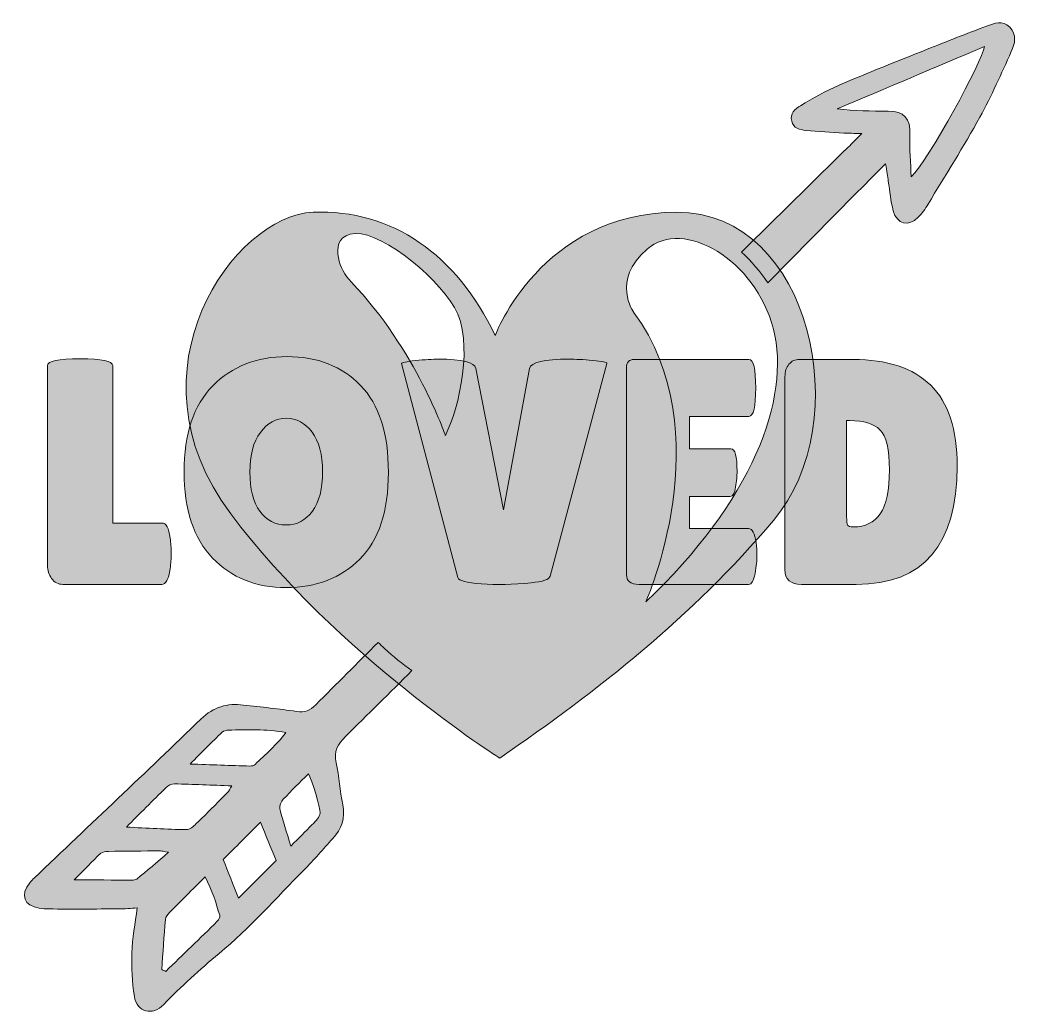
# Model space of a CAD drawing. Header units: inches. Extents: x 145 to 933, y -935 to -147.
import ezdxf

# ---------------------------------------------------------------- set-up
doc = ezdxf.new("R2010")
doc.units = ezdxf.units.IN
doc.header["$MEASUREMENT"] = 0
doc.layers.add('Layer 1', color=7, linetype='Continuous')

# ---------------------------------------------------------------- blocks, each defined once
blk = doc.blocks.new('block 3')
at = {"layer": 'Layer 1', "true_color": 0xff53a7}
h = blk.add_hatch(color=241, dxfattribs=at)
h.dxf.hatch_style = 2
edge = h.paths.add_edge_path()
edge.add_spline(control_points=[(927.58, -152.63), (921.92, -146.86), (915.4, -149.47), (909.35, -151.75), (893.46, -157.72), (877.66, -163.92), (861.91, -170.22), (838.76, -179.49), (815.54, -188.61), (792.64, -198.46), (782.08, -203), (772.05, -208.87), (762.08, -214.66), (757.72, -217.19), (753.68, -220.93), (755.2, -226.98), (756.6, -232.55), (761.58, -233.7), (766.24, -234.16), (776.29, -235.16), (786.39, -235.65), (796.47, -236.27), (800.27, -236.5), (804.09, -236.53), (810.6, -236.74), (805.85, -241.49), (802.92, -244.46), (799.95, -247.39), (771.81, -275.07), (743.65, -302.74), (715.51, -330.41), (723.48, -337.74), (730.35, -345.93), (736.27, -354.72), (767.17, -323.38), (798.16, -292), (829.46, -260.59), (830.42, -266.77), (831, -270.58), (831.61, -274.39), (832.85, -282.24), (833.44, -290.27), (835.52, -297.89), (838.42, -308.5), (847.63, -310.69), (855.28, -302.93), (858.29, -299.88), (860.82, -296.24), (863.05, -292.55), (876.86, -269.66), (891.09, -247), (904.04, -223.62), (913.29, -206.92), (920.97, -189.33), (928.87, -171.91), (931.72, -165.62), (933.4, -158.56), (927.58, -152.63)], knot_values=[0, 0, 0, 0, 1, 1, 1, 2, 2, 2, 3, 3, 3, 4, 4, 4, 5, 5, 5, 6, 6, 6, 7, 7, 7, 8, 8, 8, 9, 9, 9, 10, 10, 10, 11, 11, 11, 12, 12, 12, 13, 13, 13, 14, 14, 14, 15, 15, 15, 16, 16, 16, 17, 17, 17, 18, 18, 18, 19, 19, 19, 19], degree=3, periodic=1)
edge = h.paths.add_edge_path()
edge.add_spline(control_points=[(849.67, -271.04), (849.29, -259.96), (848.33, -248.87), (848.7, -237.82), (849.13, -224.82), (844.21, -218.94), (831.43, -218.93), (818.15, -218.92), (804.86, -218.75), (791.28, -217.19), (829.91, -200.81), (868.54, -184.43), (907.64, -167.85), (906.2, -179.05), (863.94, -256.95), (849.67, -271.04)], knot_values=[0, 0, 0, 0, 1, 1, 1, 2, 2, 2, 3, 3, 3, 4, 4, 4, 5, 5, 5, 5], degree=3, periodic=1)
h = blk.add_hatch(color=241, dxfattribs=at)
h.dxf.hatch_style = 2
edge = h.paths.add_edge_path()
edge.add_spline(control_points=[(454.92, -661.43), (447.37, -656.11), (440.11, -650.27), (433.19, -643.91), (431.49, -642.36), (429.88, -640.73), (428.27, -639.1), (411.77, -655.54), (395.28, -672), (378.83, -688.48), (374.33, -692.99), (370.22, -694.79), (363.69, -693.72), (349.8, -691.46), (335.72, -690.39), (321.74, -688.63), (308.8, -687.01), (298.11, -690.07), (288.27, -699.59), (244.63, -741.77), (200.44, -783.39), (156.46, -825.22), (155.15, -826.47), (153.86, -827.75), (152.74, -829.16), (144.97, -838.87), (148.17, -847.45), (160.29, -849.34), (162.78, -849.73), (165.33, -849.92), (167.85, -849.92), (186.28, -849.96), (204.71, -849.97), (223.14, -849.86), (227.95, -849.83), (232.76, -849.35), (237.68, -849.07), (236.12, -861.63), (233.89, -873.06), (233.5, -884.56), (233.12, -896.02), (233.71, -907.68), (235.45, -919.02), (237.43, -931.9), (250.02, -934.59), (258.67, -925.53), (272.36, -911.19), (287.22, -897.85), (302.44, -885.11), (326.64, -864.86), (347.55, -841.38), (369.6, -819.02), (377.46, -811.05), (384.75, -802.52), (392.3, -794.25), (399.29, -786.59), (402.4, -778.08), (400.18, -767.43), (397.89, -756.49), (397.34, -745.18), (395, -734.25), (393.09, -725.35), (396.16, -719.68), (402.4, -713.51), (419.94, -696.19), (437.44, -678.82), (454.92, -661.43)], knot_values=[0, 0, 0, 0, 1, 1, 1, 2, 2, 2, 3, 3, 3, 4, 4, 4, 5, 5, 5, 6, 6, 6, 7, 7, 7, 8, 8, 8, 9, 9, 9, 10, 10, 10, 11, 11, 11, 12, 12, 12, 13, 13, 13, 14, 14, 14, 15, 15, 15, 16, 16, 16, 17, 17, 17, 18, 18, 18, 19, 19, 19, 20, 20, 20, 21, 21, 21, 22, 22, 22, 22], degree=3, periodic=1)
edge = h.paths.add_edge_path()
edge.add_spline(control_points=[(304.85, -710.12), (306, -709.02), (308.14, -708.55), (309.85, -708.48), (324.55, -707.89), (339.25, -707.72), (355.23, -710.33), (347.69, -720.5), (339.02, -727.85), (330.87, -735.66), (329.96, -736.53), (328.21, -736.91), (326.86, -736.88), (311.54, -736.44), (296.23, -735.88), (279.52, -735.3), (288.72, -726.1), (296.68, -718), (304.85, -710.12)], knot_values=[0, 0, 0, 0, 1, 1, 1, 2, 2, 2, 3, 3, 3, 4, 4, 4, 5, 5, 5, 6, 6, 6, 6], degree=3, periodic=1)
edge = h.paths.add_edge_path()
edge.add_spline(control_points=[(260.56, -753.9), (262.19, -752.32), (264.9, -750.96), (267.09, -751), (281.82, -751.28), (296.54, -751.97), (312.52, -752.58), (310.98, -754.9), (310.15, -756.68), (308.86, -758.01), (300.78, -766.23), (292.69, -774.46), (284.37, -782.44), (282.15, -784.56), (279.05, -787.23), (276.39, -787.19), (261.04, -786.95), (245.7, -785.97), (229.12, -785.18), (239.65, -774.65), (249.99, -764.16), (260.56, -753.9)], knot_values=[0, 0, 0, 0, 1, 1, 1, 2, 2, 2, 3, 3, 3, 4, 4, 4, 5, 5, 5, 6, 6, 6, 7, 7, 7, 7], degree=3, periodic=1)
edge = h.paths.add_edge_path()
edge.add_spline(control_points=[(237.44, -826.24), (236.48, -827.03), (234.71, -827.09), (233.31, -827.09), (218.92, -827.05), (204.54, -826.93), (187.8, -826.82), (195.81, -818.81), (202.2, -812.17), (208.94, -805.89), (210.28, -804.64), (212.91, -804.39), (214.96, -804.35), (228.65, -804.12), (242.35, -804.05), (256.04, -804), (257.34, -803.99), (258.63, -804.43), (262.48, -805.11), (253.1, -813.07), (245.35, -819.75), (237.44, -826.24)], knot_values=[0, 0, 0, 0, 1, 1, 1, 2, 2, 2, 3, 3, 3, 4, 4, 4, 5, 5, 5, 6, 6, 6, 7, 7, 7, 7], degree=3, periodic=1)
edge = h.paths.add_edge_path()
edge.add_spline(control_points=[(301.05, -859.63), (287.51, -872.92), (273.84, -886.08), (260.21, -899.27), (259.17, -898.81), (258.13, -898.35), (257.1, -897.89), (258.05, -884.65), (258.9, -871.39), (260.1, -858.17), (260.27, -856.27), (261.82, -854.23), (263.25, -852.77), (272.05, -843.76), (281.01, -834.91), (291.33, -824.59), (297.21, -835.27), (299.96, -845.18), (302.95, -854.93), (303.34, -856.21), (302.19, -858.52), (301.05, -859.63)], knot_values=[0, 0, 0, 0, 1, 1, 1, 2, 2, 2, 3, 3, 3, 4, 4, 4, 5, 5, 5, 6, 6, 6, 7, 7, 7, 7], degree=3, periodic=1)
edge = h.paths.add_edge_path()
edge.add_spline(control_points=[(317.73, -841.25), (313.59, -830.73), (309.69, -820.81), (305.73, -810.75), (315.48, -801.01), (324.86, -791.63), (335.11, -781.38), (339.32, -791.63), (343.21, -801.12), (347.48, -811.5), (347.48, -811.5), (317.73, -841.25), (317.73, -841.25)], knot_values=[0, 0, 0, 0, 1, 1, 1, 2, 2, 2, 3, 3, 3, 4, 4, 4, 4], degree=3, periodic=1)
edge = h.paths.add_edge_path()
edge.add_spline(control_points=[(382.26, -773.87), (382.03, -775.54), (381.2, -777.25), (380.22, -778.65), (378.99, -780.4), (377.35, -781.87), (375.83, -783.4), (370.79, -788.48), (365.71, -793.53), (359.11, -800.14), (355.79, -789.02), (352.75, -779.87), (350.5, -770.52), (349.98, -768.36), (351.54, -764.96), (353.22, -763.14), (359.55, -756.27), (366.32, -749.82), (373.01, -743.13), (375.7, -747.41), (382.72, -770.4), (382.26, -773.87)], knot_values=[0, 0, 0, 0, 1, 1, 1, 2, 2, 2, 3, 3, 3, 4, 4, 4, 5, 5, 5, 6, 6, 6, 7, 7, 7, 7], degree=3, periodic=1)
at = {"layer": 'Layer 1', "lineweight": 0}
for points, knots in [([(927.58, -152.63), (921.92, -146.86), (915.4, -149.47), (909.35, -151.75), (893.46, -157.72), (877.66, -163.92), (861.91, -170.22), (838.76, -179.49), (815.54, -188.61), (792.64, -198.46), (782.08, -203), (772.05, -208.87), (762.08, -214.66), (757.72, -217.19), (753.68, -220.93), (755.2, -226.98), (756.6, -232.55), (761.58, -233.7), (766.24, -234.16), (776.29, -235.16), (786.39, -235.65), (796.47, -236.27), (800.27, -236.5), (804.09, -236.53), (810.6, -236.74), (805.85, -241.49), (802.92, -244.46), (799.95, -247.39), (771.81, -275.07), (743.65, -302.74), (715.51, -330.41), (723.48, -337.74), (730.35, -345.93), (736.27, -354.72), (767.17, -323.38), (798.16, -292), (829.46, -260.59), (830.42, -266.77), (831, -270.58), (831.61, -274.39), (832.85, -282.24), (833.44, -290.27), (835.52, -297.89), (838.42, -308.5), (847.63, -310.69), (855.28, -302.93), (858.29, -299.88), (860.82, -296.24), (863.05, -292.55), (876.86, -269.66), (891.09, -247), (904.04, -223.62), (913.29, -206.92), (920.97, -189.33), (928.87, -171.91), (931.72, -165.62), (933.4, -158.56), (927.58, -152.63)], [0, 0, 0, 0, 1, 1, 1, 2, 2, 2, 3, 3, 3, 4, 4, 4, 5, 5, 5, 6, 6, 6, 7, 7, 7, 8, 8, 8, 9, 9, 9, 10, 10, 10, 11, 11, 11, 12, 12, 12, 13, 13, 13, 14, 14, 14, 15, 15, 15, 16, 16, 16, 17, 17, 17, 18, 18, 18, 19, 19, 19, 19]), ([(849.67, -271.04), (849.29, -259.96), (848.33, -248.87), (848.7, -237.82), (849.13, -224.82), (844.21, -218.94), (831.43, -218.93), (818.15, -218.92), (804.86, -218.75), (791.28, -217.19), (829.91, -200.81), (868.54, -184.43), (907.64, -167.85), (906.2, -179.05), (863.94, -256.95), (849.67, -271.04)], [0, 0, 0, 0, 1, 1, 1, 2, 2, 2, 3, 3, 3, 4, 4, 4, 5, 5, 5, 5]), ([(454.92, -661.43), (447.37, -656.11), (440.11, -650.27), (433.19, -643.91), (431.49, -642.36), (429.88, -640.73), (428.27, -639.1), (411.77, -655.54), (395.28, -672), (378.83, -688.48), (374.33, -692.99), (370.22, -694.79), (363.69, -693.72), (349.8, -691.46), (335.72, -690.39), (321.74, -688.63), (308.8, -687.01), (298.11, -690.07), (288.27, -699.59), (244.63, -741.77), (200.44, -783.39), (156.46, -825.22), (155.15, -826.47), (153.86, -827.75), (152.74, -829.16), (144.97, -838.87), (148.17, -847.45), (160.29, -849.34), (162.78, -849.73), (165.33, -849.92), (167.85, -849.92), (186.28, -849.96), (204.71, -849.97), (223.14, -849.86), (227.95, -849.83), (232.76, -849.35), (237.68, -849.07), (236.12, -861.63), (233.89, -873.06), (233.5, -884.56), (233.12, -896.02), (233.71, -907.68), (235.45, -919.02), (237.43, -931.9), (250.02, -934.59), (258.67, -925.53), (272.36, -911.19), (287.22, -897.85), (302.44, -885.11), (326.64, -864.86), (347.55, -841.38), (369.6, -819.02), (377.46, -811.05), (384.75, -802.52), (392.3, -794.25), (399.29, -786.59), (402.4, -778.08), (400.18, -767.43), (397.89, -756.49), (397.34, -745.18), (395, -734.25), (393.09, -725.35), (396.16, -719.68), (402.4, -713.51), (419.94, -696.19), (437.44, -678.82), (454.92, -661.43)], [0, 0, 0, 0, 1, 1, 1, 2, 2, 2, 3, 3, 3, 4, 4, 4, 5, 5, 5, 6, 6, 6, 7, 7, 7, 8, 8, 8, 9, 9, 9, 10, 10, 10, 11, 11, 11, 12, 12, 12, 13, 13, 13, 14, 14, 14, 15, 15, 15, 16, 16, 16, 17, 17, 17, 18, 18, 18, 19, 19, 19, 20, 20, 20, 21, 21, 21, 22, 22, 22, 22]), ([(304.85, -710.12), (306, -709.02), (308.14, -708.55), (309.85, -708.48), (324.55, -707.89), (339.25, -707.72), (355.23, -710.33), (347.69, -720.5), (339.02, -727.85), (330.87, -735.66), (329.96, -736.53), (328.21, -736.91), (326.86, -736.88), (311.54, -736.44), (296.23, -735.88), (279.52, -735.3), (288.72, -726.1), (296.68, -718), (304.85, -710.12)], [0, 0, 0, 0, 1, 1, 1, 2, 2, 2, 3, 3, 3, 4, 4, 4, 5, 5, 5, 6, 6, 6, 6]), ([(382.26, -773.87), (382.03, -775.54), (381.2, -777.25), (380.22, -778.65), (378.99, -780.4), (377.35, -781.87), (375.83, -783.4), (370.79, -788.48), (365.71, -793.53), (359.11, -800.14), (355.79, -789.02), (352.75, -779.87), (350.5, -770.52), (349.98, -768.36), (351.54, -764.96), (353.22, -763.14), (359.55, -756.27), (366.32, -749.82), (373.01, -743.13), (375.7, -747.41), (382.72, -770.4), (382.26, -773.87)], [0, 0, 0, 0, 1, 1, 1, 2, 2, 2, 3, 3, 3, 4, 4, 4, 5, 5, 5, 6, 6, 6, 7, 7, 7, 7]), ([(260.56, -753.9), (262.19, -752.32), (264.9, -750.96), (267.09, -751), (281.82, -751.28), (296.54, -751.97), (312.52, -752.58), (310.98, -754.9), (310.15, -756.68), (308.86, -758.01), (300.78, -766.23), (292.69, -774.46), (284.37, -782.44), (282.15, -784.56), (279.05, -787.23), (276.39, -787.19), (261.04, -786.95), (245.7, -785.97), (229.12, -785.18), (239.65, -774.65), (249.99, -764.16), (260.56, -753.9)], [0, 0, 0, 0, 1, 1, 1, 2, 2, 2, 3, 3, 3, 4, 4, 4, 5, 5, 5, 6, 6, 6, 7, 7, 7, 7]), ([(317.73, -841.25), (313.59, -830.73), (309.69, -820.81), (305.73, -810.75), (315.48, -801.01), (324.86, -791.63), (335.11, -781.38), (339.32, -791.63), (343.21, -801.12), (347.48, -811.5), (347.48, -811.5), (317.73, -841.25), (317.73, -841.25)], [0, 0, 0, 0, 1, 1, 1, 2, 2, 2, 3, 3, 3, 4, 4, 4, 4]), ([(237.44, -826.24), (236.48, -827.03), (234.71, -827.09), (233.31, -827.09), (218.92, -827.05), (204.54, -826.93), (187.8, -826.82), (195.81, -818.81), (202.2, -812.17), (208.94, -805.89), (210.28, -804.64), (212.91, -804.39), (214.96, -804.35), (228.65, -804.12), (242.35, -804.05), (256.04, -804), (257.34, -803.99), (258.63, -804.43), (262.48, -805.11), (253.1, -813.07), (245.35, -819.75), (237.44, -826.24)], [0, 0, 0, 0, 1, 1, 1, 2, 2, 2, 3, 3, 3, 4, 4, 4, 5, 5, 5, 6, 6, 6, 7, 7, 7, 7]), ([(301.05, -859.63), (287.51, -872.92), (273.84, -886.08), (260.21, -899.27), (259.17, -898.81), (258.13, -898.35), (257.1, -897.89), (258.05, -884.65), (258.9, -871.39), (260.1, -858.17), (260.27, -856.27), (261.82, -854.23), (263.25, -852.77), (272.05, -843.76), (281.01, -834.91), (291.33, -824.59), (297.21, -835.27), (299.96, -845.18), (302.95, -854.93), (303.34, -856.21), (302.19, -858.52), (301.05, -859.63)], [0, 0, 0, 0, 1, 1, 1, 2, 2, 2, 3, 3, 3, 4, 4, 4, 5, 5, 5, 6, 6, 6, 7, 7, 7, 7])]:
    blk.add_open_spline(points, degree=3, knots=knots, dxfattribs=at)
blk = doc.blocks.new('block 4')
at = {"layer": 'Layer 1', "true_color": 0xffffff}
h = blk.add_hatch(color=7, dxfattribs=at)
h.dxf.hatch_style = 2
edge = h.paths.add_edge_path()
edge.add_spline(control_points=[(166.74, -578.24), (166.74, -578.24), (166.74, -420.2), (166.74, -420.2), (166.74, -416.64), (175.34, -414.86), (192.53, -414.86), (209.72, -414.86), (218.32, -416.64), (218.32, -420.2), (218.32, -420.2), (218.32, -544.7), (218.32, -544.7), (218.32, -544.7), (257.45, -544.7), (257.45, -544.7), (260.5, -544.7), (262.62, -548.68), (263.81, -556.64), (264.31, -560.54), (264.57, -564.52), (264.57, -568.58), (264.57, -572.65), (264.31, -576.8), (263.81, -581.03), (262.45, -589.17), (260.25, -593.23), (257.2, -593.23), (257.2, -593.23), (178.94, -593.23), (178.94, -593.23), (175.21, -593.23), (172.25, -591.71), (170.05, -588.66), (167.84, -585.61), (166.74, -582.14), (166.74, -578.24)], knot_values=[0, 0, 0, 0, 1, 1, 1, 2, 2, 2, 3, 3, 3, 4, 4, 4, 5, 5, 5, 6, 6, 6, 7, 7, 7, 8, 8, 8, 9, 9, 9, 10, 10, 10, 11, 11, 11, 12, 12, 12, 12], degree=3, periodic=1)
h = blk.add_hatch(color=7, dxfattribs=at)
h.dxf.hatch_style = 2
edge = h.paths.add_edge_path()
edge.add_spline(control_points=[(355.4, -595.77), (331.6, -595.77), (312.21, -587.98), (297.22, -572.39), (282.23, -556.81), (274.73, -534.07), (274.73, -504.17), (274.73, -474.28), (282.31, -451.62), (297.47, -436.2), (312.63, -420.79), (332.19, -413.08), (356.16, -413.08), (380.13, -413.08), (399.49, -420.67), (414.22, -435.82), (428.96, -450.99), (436.33, -473.94), (436.33, -504.68), (436.33, -535.42), (428.79, -558.29), (413.72, -573.29), (398.64, -588.28), (379.2, -595.77), (355.4, -595.77)], knot_values=[0, 0, 0, 0, 1, 1, 1, 2, 2, 2, 3, 3, 3, 4, 4, 4, 5, 5, 5, 6, 6, 6, 7, 7, 7, 8, 8, 8, 8], degree=3, periodic=1)
edge = h.paths.add_edge_path()
edge.add_spline(control_points=[(355.53, -461.87), (347.4, -461.87), (340.58, -465.59), (335.08, -473.05), (329.57, -480.5), (326.82, -490.96), (326.82, -504.43), (326.82, -517.89), (329.44, -528.23), (334.69, -535.42), (339.94, -542.63), (346.85, -546.22), (355.4, -546.22), (363.95, -546.22), (370.9, -542.58), (376.24, -535.3), (381.57, -528.02), (384.24, -517.6), (384.24, -504.04), (384.24, -490.5), (381.49, -480.08), (375.98, -472.79), (370.48, -465.51), (363.66, -461.87), (355.53, -461.87)], knot_values=[0, 0, 0, 0, 1, 1, 1, 2, 2, 2, 3, 3, 3, 4, 4, 4, 5, 5, 5, 6, 6, 6, 7, 7, 7, 8, 8, 8, 8], degree=3, periodic=1)
h = blk.add_hatch(color=7, dxfattribs=at)
h.dxf.hatch_style = 2
edge = h.paths.add_edge_path()
edge.add_spline(control_points=[(446.75, -418.67), (446.75, -417.83), (450.43, -417.02), (457.8, -416.26), (465.17, -415.5), (471.22, -415.11), (475.97, -415.11), (494.77, -415.11), (504.59, -417.57), (505.44, -422.48), (505.44, -422.48), (527.29, -534.28), (527.29, -534.28), (527.29, -534.28), (547.87, -422.48), (547.87, -422.48), (548.89, -417.57), (559.39, -415.11), (579.38, -415.11), (584.29, -415.11), (590.47, -415.46), (597.93, -416.13), (605.38, -416.81), (609.11, -417.57), (609.11, -418.42), (609.11, -418.42), (564.13, -586.62), (564.13, -586.62), (563.46, -589.34), (558.46, -591.11), (549.14, -591.96), (534.75, -593.48), (521.66, -593.78), (509.89, -592.85), (498.11, -591.92), (491.89, -590.27), (491.21, -587.89), (491.21, -587.89), (446.75, -418.67), (446.75, -418.67)], knot_values=[0, 0, 0, 0, 1, 1, 1, 2, 2, 2, 3, 3, 3, 4, 4, 4, 5, 5, 5, 6, 6, 6, 7, 7, 7, 8, 8, 8, 9, 9, 9, 10, 10, 10, 11, 11, 11, 12, 12, 12, 13, 13, 13, 13], degree=3, periodic=1)
h = blk.add_hatch(color=7, dxfattribs=at)
h.dxf.hatch_style = 2
edge = h.paths.add_edge_path()
edge.add_spline(control_points=[(707.18, -486), (710.4, -486), (712.01, -491.94), (712.01, -503.79), (712.01, -507.35), (711.63, -511.54), (710.87, -516.37), (710.11, -521.2), (708.71, -523.61), (706.68, -523.61), (706.68, -523.61), (674.41, -523.61), (674.41, -523.61), (674.41, -523.61), (674.41, -549.02), (674.41, -549.02), (674.41, -549.02), (721.16, -549.02), (721.16, -549.02), (724.04, -549.02), (725.99, -552.75), (727, -560.2), (727.51, -563.42), (727.77, -566.85), (727.77, -570.49), (727.77, -574.13), (727.26, -578.83), (726.24, -584.59), (725.22, -590.35), (723.53, -593.23), (721.16, -593.23), (721.16, -593.23), (634.26, -593.23), (634.26, -593.23), (627.82, -593.23), (624.61, -590.61), (624.61, -585.35), (624.61, -585.35), (624.61, -421.98), (624.61, -421.98), (624.61, -417.57), (626.55, -415.37), (630.45, -415.37), (630.45, -415.37), (721.41, -415.37), (721.41, -415.37), (724.97, -415.37), (726.75, -422.86), (726.75, -437.85), (726.75, -452.85), (724.97, -460.34), (721.41, -460.34), (721.41, -460.34), (674.41, -460.34), (674.41, -460.34), (674.41, -460.34), (674.41, -486), (674.41, -486), (674.41, -486), (707.18, -486), (707.18, -486)], knot_values=[0, 0, 0, 0, 1, 1, 1, 2, 2, 2, 3, 3, 3, 4, 4, 4, 5, 5, 5, 6, 6, 6, 7, 7, 7, 8, 8, 8, 9, 9, 9, 10, 10, 10, 11, 11, 11, 12, 12, 12, 13, 13, 13, 14, 14, 14, 15, 15, 15, 16, 16, 16, 17, 17, 17, 18, 18, 18, 19, 19, 19, 20, 20, 20, 20], degree=3, periodic=1)
h = blk.add_hatch(color=7, dxfattribs=at)
h.dxf.hatch_style = 2
edge = h.paths.add_edge_path()
edge.add_spline(control_points=[(749.87, -581.54), (749.87, -581.54), (749.87, -429.09), (749.87, -429.09), (749.87, -424.86), (750.93, -421.51), (753.05, -419.05), (755.16, -416.6), (757.91, -415.37), (761.3, -415.37), (761.3, -415.37), (803.73, -415.37), (803.73, -415.37), (830.67, -415.37), (851.12, -422.15), (865.1, -435.7), (879.07, -449.25), (886.06, -470.59), (886.06, -499.72), (886.06, -562.07), (859.46, -593.23), (806.28, -593.23), (806.28, -593.23), (762.83, -593.23), (762.83, -593.23), (754.19, -593.23), (749.87, -589.34), (749.87, -581.54)], knot_values=[0, 0, 0, 0, 1, 1, 1, 2, 2, 2, 3, 3, 3, 4, 4, 4, 5, 5, 5, 6, 6, 6, 7, 7, 7, 8, 8, 8, 9, 9, 9, 9], degree=3, periodic=1)
edge = h.paths.add_edge_path()
edge.add_spline(control_points=[(798.65, -463.65), (798.65, -463.65), (798.65, -539.62), (798.65, -539.62), (798.65, -543.18), (798.91, -545.42), (799.42, -546.35), (799.93, -547.28), (801.45, -547.75), (803.99, -547.75), (813.3, -547.75), (820.38, -544.28), (825.21, -537.33), (830.03, -530.39), (832.45, -518.83), (832.45, -502.65), (832.45, -486.47), (829.95, -475.93), (824.95, -471.01), (819.95, -466.1), (812.04, -463.65), (801.19, -463.65), (801.19, -463.65), (798.65, -463.65), (798.65, -463.65)], knot_values=[0, 0, 0, 0, 1, 1, 1, 2, 2, 2, 3, 3, 3, 4, 4, 4, 5, 5, 5, 6, 6, 6, 7, 7, 7, 8, 8, 8, 8], degree=3, periodic=1)
at = {"layer": 'Layer 1', "lineweight": 0}
for points, knots in [([(166.74, -578.24), (166.74, -578.24), (166.74, -420.2), (166.74, -420.2), (166.74, -416.64), (175.34, -414.86), (192.53, -414.86), (209.72, -414.86), (218.32, -416.64), (218.32, -420.2), (218.32, -420.2), (218.32, -544.7), (218.32, -544.7), (218.32, -544.7), (257.45, -544.7), (257.45, -544.7), (260.5, -544.7), (262.62, -548.68), (263.81, -556.64), (264.31, -560.54), (264.57, -564.52), (264.57, -568.58), (264.57, -572.65), (264.31, -576.8), (263.81, -581.03), (262.45, -589.17), (260.25, -593.23), (257.2, -593.23), (257.2, -593.23), (178.94, -593.23), (178.94, -593.23), (175.21, -593.23), (172.25, -591.71), (170.05, -588.66), (167.84, -585.61), (166.74, -582.14), (166.74, -578.24)], [0, 0, 0, 0, 1, 1, 1, 2, 2, 2, 3, 3, 3, 4, 4, 4, 5, 5, 5, 6, 6, 6, 7, 7, 7, 8, 8, 8, 9, 9, 9, 10, 10, 10, 11, 11, 11, 12, 12, 12, 12]), ([(355.4, -595.77), (331.6, -595.77), (312.21, -587.98), (297.22, -572.39), (282.23, -556.81), (274.73, -534.07), (274.73, -504.17), (274.73, -474.28), (282.31, -451.62), (297.47, -436.2), (312.63, -420.79), (332.19, -413.08), (356.16, -413.08), (380.13, -413.08), (399.49, -420.67), (414.22, -435.82), (428.96, -450.99), (436.33, -473.94), (436.33, -504.68), (436.33, -535.42), (428.79, -558.29), (413.72, -573.29), (398.64, -588.28), (379.2, -595.77), (355.4, -595.77)], [0, 0, 0, 0, 1, 1, 1, 2, 2, 2, 3, 3, 3, 4, 4, 4, 5, 5, 5, 6, 6, 6, 7, 7, 7, 8, 8, 8, 8]), ([(446.75, -418.67), (446.75, -417.83), (450.43, -417.02), (457.8, -416.26), (465.17, -415.5), (471.22, -415.11), (475.97, -415.11), (494.77, -415.11), (504.59, -417.57), (505.44, -422.48), (505.44, -422.48), (527.29, -534.28), (527.29, -534.28), (527.29, -534.28), (547.87, -422.48), (547.87, -422.48), (548.89, -417.57), (559.39, -415.11), (579.38, -415.11), (584.29, -415.11), (590.47, -415.46), (597.93, -416.13), (605.38, -416.81), (609.11, -417.57), (609.11, -418.42), (609.11, -418.42), (564.13, -586.62), (564.13, -586.62), (563.46, -589.34), (558.46, -591.11), (549.14, -591.96), (534.75, -593.48), (521.66, -593.78), (509.89, -592.85), (498.11, -591.92), (491.89, -590.27), (491.21, -587.89), (491.21, -587.89), (446.75, -418.67), (446.75, -418.67)], [0, 0, 0, 0, 1, 1, 1, 2, 2, 2, 3, 3, 3, 4, 4, 4, 5, 5, 5, 6, 6, 6, 7, 7, 7, 8, 8, 8, 9, 9, 9, 10, 10, 10, 11, 11, 11, 12, 12, 12, 13, 13, 13, 13]), ([(707.18, -486), (710.4, -486), (712.01, -491.94), (712.01, -503.79), (712.01, -507.35), (711.63, -511.54), (710.87, -516.37), (710.11, -521.2), (708.71, -523.61), (706.68, -523.61), (706.68, -523.61), (674.41, -523.61), (674.41, -523.61), (674.41, -523.61), (674.41, -549.02), (674.41, -549.02), (674.41, -549.02), (721.16, -549.02), (721.16, -549.02), (724.04, -549.02), (725.99, -552.75), (727, -560.2), (727.51, -563.42), (727.77, -566.85), (727.77, -570.49), (727.77, -574.13), (727.26, -578.83), (726.24, -584.59), (725.22, -590.35), (723.53, -593.23), (721.16, -593.23), (721.16, -593.23), (634.26, -593.23), (634.26, -593.23), (627.82, -593.23), (624.61, -590.61), (624.61, -585.35), (624.61, -585.35), (624.61, -421.98), (624.61, -421.98), (624.61, -417.57), (626.55, -415.37), (630.45, -415.37), (630.45, -415.37), (721.41, -415.37), (721.41, -415.37), (724.97, -415.37), (726.75, -422.86), (726.75, -437.85), (726.75, -452.85), (724.97, -460.34), (721.41, -460.34), (721.41, -460.34), (674.41, -460.34), (674.41, -460.34), (674.41, -460.34), (674.41, -486), (674.41, -486), (674.41, -486), (707.18, -486), (707.18, -486)], [0, 0, 0, 0, 1, 1, 1, 2, 2, 2, 3, 3, 3, 4, 4, 4, 5, 5, 5, 6, 6, 6, 7, 7, 7, 8, 8, 8, 9, 9, 9, 10, 10, 10, 11, 11, 11, 12, 12, 12, 13, 13, 13, 14, 14, 14, 15, 15, 15, 16, 16, 16, 17, 17, 17, 18, 18, 18, 19, 19, 19, 20, 20, 20, 20]), ([(749.87, -581.54), (749.87, -581.54), (749.87, -429.09), (749.87, -429.09), (749.87, -424.86), (750.93, -421.51), (753.05, -419.05), (755.16, -416.6), (757.91, -415.37), (761.3, -415.37), (761.3, -415.37), (803.73, -415.37), (803.73, -415.37), (830.67, -415.37), (851.12, -422.15), (865.1, -435.7), (879.07, -449.25), (886.06, -470.59), (886.06, -499.72), (886.06, -562.07), (859.46, -593.23), (806.28, -593.23), (806.28, -593.23), (762.83, -593.23), (762.83, -593.23), (754.19, -593.23), (749.87, -589.34), (749.87, -581.54)], [0, 0, 0, 0, 1, 1, 1, 2, 2, 2, 3, 3, 3, 4, 4, 4, 5, 5, 5, 6, 6, 6, 7, 7, 7, 8, 8, 8, 9, 9, 9, 9]), ([(355.53, -461.87), (347.4, -461.87), (340.58, -465.59), (335.08, -473.05), (329.57, -480.5), (326.82, -490.96), (326.82, -504.43), (326.82, -517.89), (329.44, -528.23), (334.69, -535.42), (339.94, -542.63), (346.85, -546.22), (355.4, -546.22), (363.95, -546.22), (370.9, -542.58), (376.24, -535.3), (381.57, -528.02), (384.24, -517.6), (384.24, -504.04), (384.24, -490.5), (381.49, -480.08), (375.98, -472.79), (370.48, -465.51), (363.66, -461.87), (355.53, -461.87)], [0, 0, 0, 0, 1, 1, 1, 2, 2, 2, 3, 3, 3, 4, 4, 4, 5, 5, 5, 6, 6, 6, 7, 7, 7, 8, 8, 8, 8]), ([(798.65, -463.65), (798.65, -463.65), (798.65, -539.62), (798.65, -539.62), (798.65, -543.18), (798.91, -545.42), (799.42, -546.35), (799.93, -547.28), (801.45, -547.75), (803.99, -547.75), (813.3, -547.75), (820.38, -544.28), (825.21, -537.33), (830.03, -530.39), (832.45, -518.83), (832.45, -502.65), (832.45, -486.47), (829.95, -475.93), (824.95, -471.01), (819.95, -466.1), (812.04, -463.65), (801.19, -463.65), (801.19, -463.65), (798.65, -463.65), (798.65, -463.65)], [0, 0, 0, 0, 1, 1, 1, 2, 2, 2, 3, 3, 3, 4, 4, 4, 5, 5, 5, 6, 6, 6, 7, 7, 7, 8, 8, 8, 8])]:
    blk.add_open_spline(points, degree=3, knots=knots, dxfattribs=at)
blk = doc.blocks.new('block 2')
at = {"layer": 'Layer 1', "true_color": 0xff53a7}
h = blk.add_hatch(color=241, dxfattribs=at)
h.dxf.hatch_style = 2
edge = h.paths.add_edge_path()
edge.add_spline(control_points=[(481.35, -475.44), (492.46, -453.74), (504.29, -401.34), (488.54, -374.21), (472.8, -347.09), (425.83, -310.71), (406.11, -316.19), (396.26, -318.93), (395.3, -327.22), (396.8, -334.82), (398.24, -342.11), (401.89, -348.82), (407.04, -354.18), (458.1, -407.42), (481.35, -475.44), (481.35, -475.44), (481.35, -475.44), (481.35, -475.44), (481.35, -475.44)], knot_values=[0, 0, 0, 0, 1, 1, 1, 2, 2, 2, 3, 3, 3, 4, 4, 4, 5, 5, 5, 6, 6, 6, 6], degree=3, periodic=1)
edge = h.paths.add_edge_path()
edge.add_spline(control_points=[(639.77, -607.11), (723.4, -528.14), (754.97, -446.33), (740.69, -391.29), (726.4, -336.24), (669.59, -303.25), (640.83, -328.15), (612.07, -353.04), (630.25, -378.05), (630.25, -378.05), (700.11, -472.79), (639.77, -607.11), (639.77, -607.11), (639.77, -607.11), (639.77, -607.11), (639.77, -607.11)], knot_values=[0, 0, 0, 0, 1, 1, 1, 2, 2, 2, 3, 3, 3, 4, 4, 4, 5, 5, 5, 5], degree=3, periodic=1)
edge = h.paths.add_edge_path()
edge.add_spline(control_points=[(520.7, -396.31), (520.7, -396.31), (557.21, -299.46), (664.12, -298.93), (771.03, -298.4), (806.49, -465.38), (740.86, -542.65), (675.24, -619.92), (602.73, -676.61), (524.4, -730.57), (524.4, -730.57), (396.85, -650.62), (311.64, -537.36), (226.43, -424.1), (314.46, -301.31), (376.91, -298.93), (439.36, -296.54), (490.17, -332.36), (520.7, -396.31), (520.7, -396.31), (520.7, -396.31), (520.7, -396.31)], knot_values=[0, 0, 0, 0, 1, 1, 1, 2, 2, 2, 3, 3, 3, 4, 4, 4, 5, 5, 5, 6, 6, 6, 7, 7, 7, 7], degree=3, periodic=1)
at = {"layer": 'Layer 1', "lineweight": 0}
for points, knots in [([(520.7, -396.31), (520.7, -396.31), (557.21, -299.46), (664.12, -298.93), (771.03, -298.4), (806.49, -465.38), (740.86, -542.65), (675.24, -619.92), (602.73, -676.61), (524.4, -730.57), (524.4, -730.57), (396.85, -650.62), (311.64, -537.36), (226.43, -424.1), (314.46, -301.31), (376.91, -298.93), (439.36, -296.54), (490.17, -332.36), (520.7, -396.31), (520.7, -396.31), (520.7, -396.31), (520.7, -396.31)], [0, 0, 0, 0, 1, 1, 1, 2, 2, 2, 3, 3, 3, 4, 4, 4, 5, 5, 5, 6, 6, 6, 7, 7, 7, 7]), ([(639.77, -607.11), (723.4, -528.14), (754.97, -446.33), (740.69, -391.29), (726.4, -336.24), (669.59, -303.25), (640.83, -328.15), (612.07, -353.04), (630.25, -378.05), (630.25, -378.05), (700.11, -472.79), (639.77, -607.11), (639.77, -607.11), (639.77, -607.11), (639.77, -607.11), (639.77, -607.11)], [0, 0, 0, 0, 1, 1, 1, 2, 2, 2, 3, 3, 3, 4, 4, 4, 5, 5, 5, 5]), ([(481.35, -475.44), (492.46, -453.74), (504.29, -401.34), (488.54, -374.21), (472.8, -347.09), (425.83, -310.71), (406.11, -316.19), (396.26, -318.93), (395.3, -327.22), (396.8, -334.82), (398.24, -342.11), (401.89, -348.82), (407.04, -354.18), (458.1, -407.42), (481.35, -475.44), (481.35, -475.44), (481.35, -475.44), (481.35, -475.44), (481.35, -475.44)], [0, 0, 0, 0, 1, 1, 1, 2, 2, 2, 3, 3, 3, 4, 4, 4, 5, 5, 5, 6, 6, 6, 6])]:
    blk.add_open_spline(points, degree=3, knots=knots, dxfattribs=at)
at = {"layer": 'Layer 1'}
for name in ['block 3', 'block 4']:
    blk.add_blockref(name, (0, 0), dxfattribs=at)

msp = doc.modelspace()

# ---------------------------------------------------------------- block references
at = {"layer": 'Layer 1'}
msp.add_blockref('block 2', (0, 0), dxfattribs=at)

doc.saveas('drawing.dxf')
